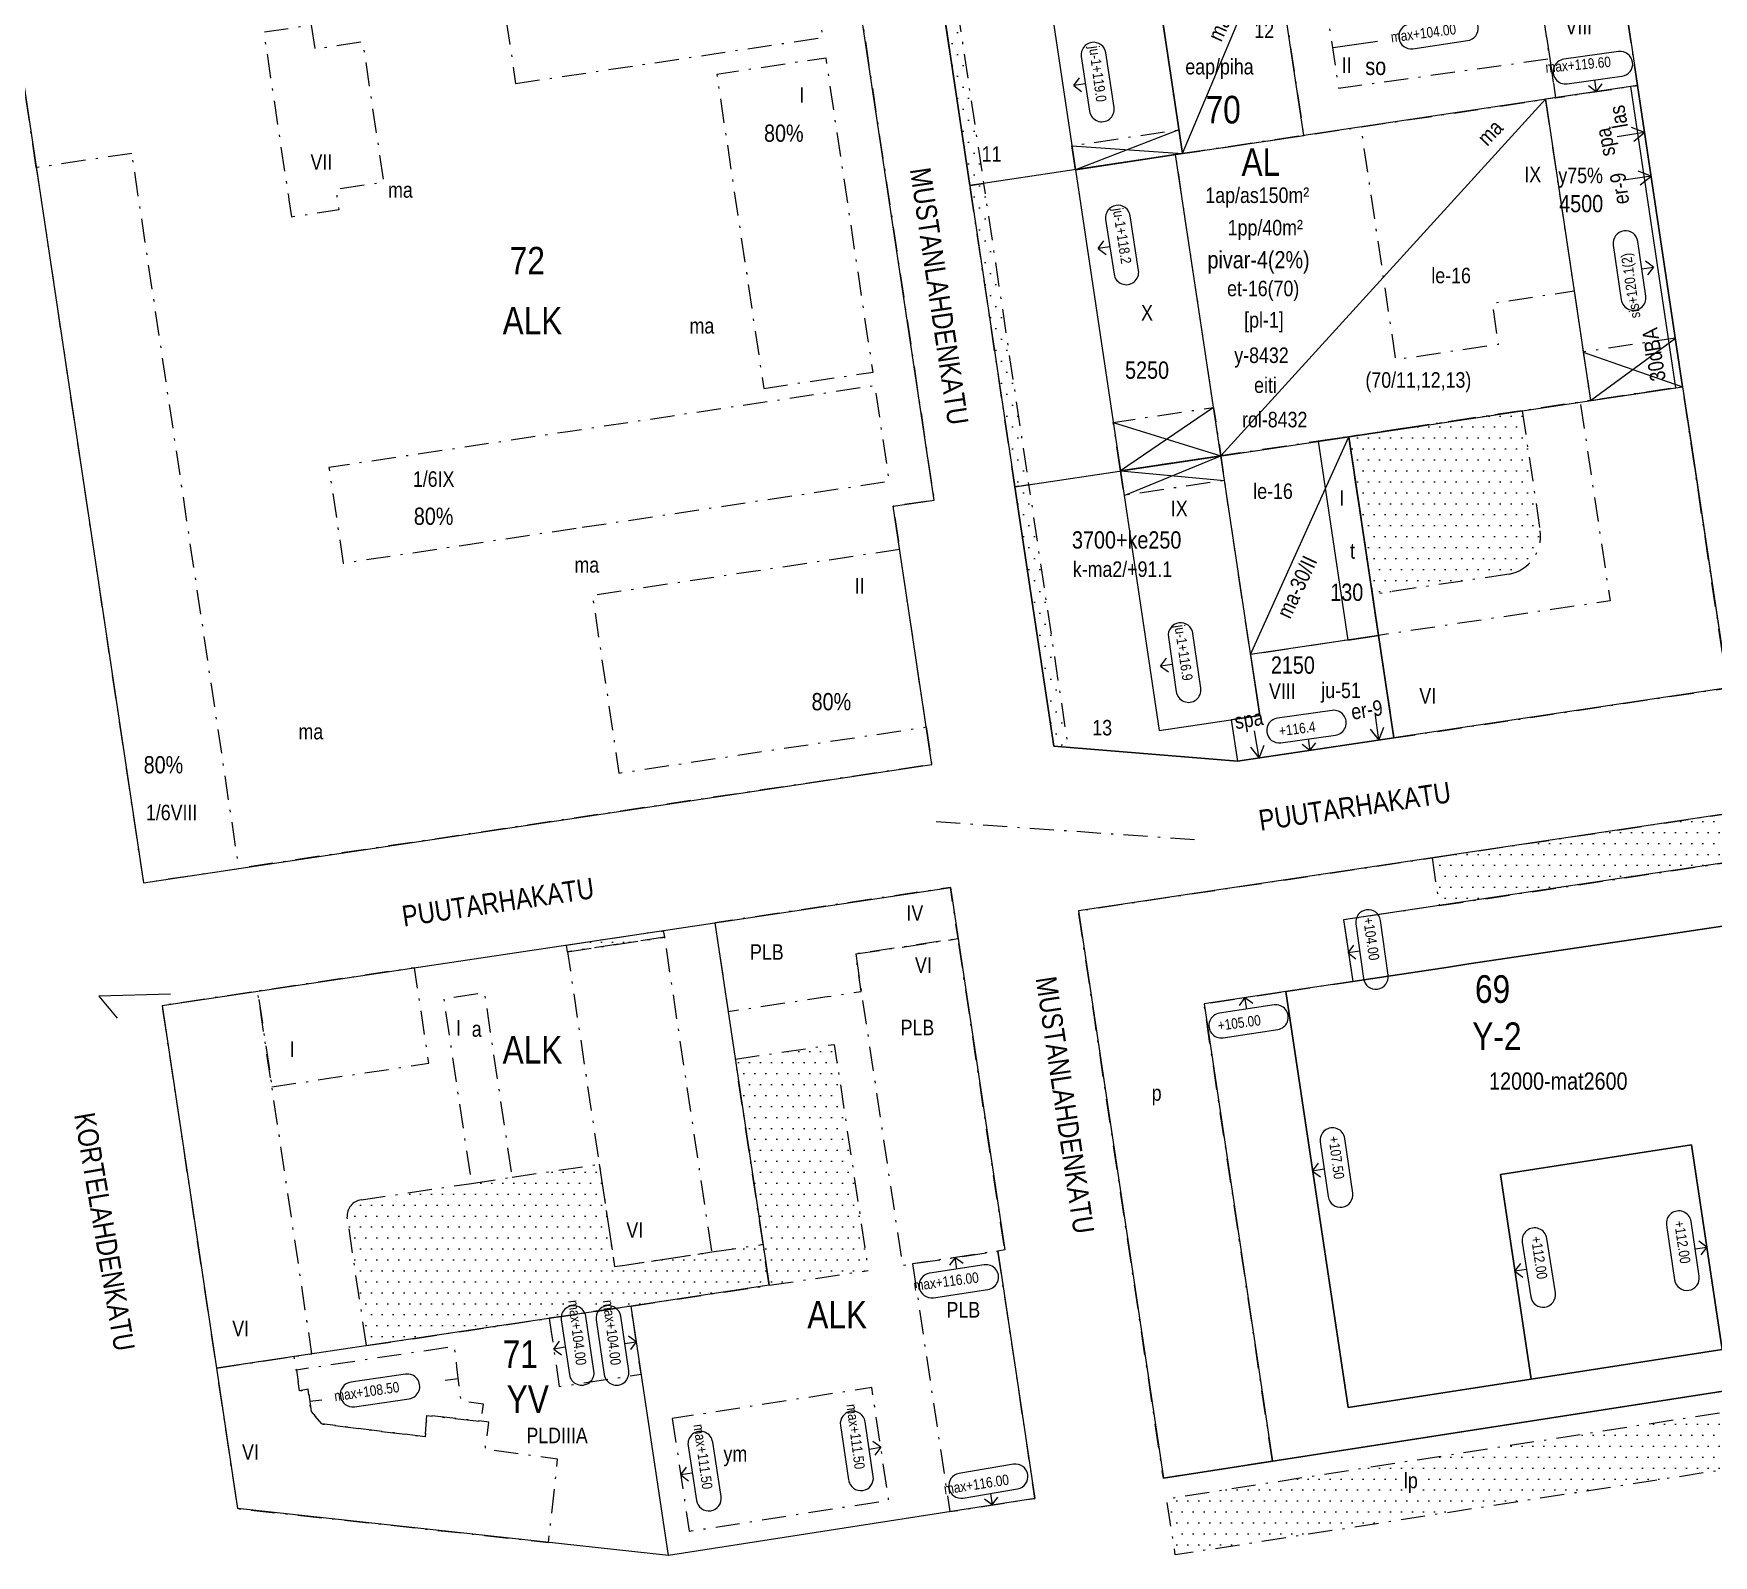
# Model space of a CAD drawing. Header units: metres. Extents: x 24485995 to 24488038, y 6819999 to 6822001.
# Drawn here: x 24486498 to 24486741.4, y 6820974.8 to 6821195.2 of the extents above; entities that cross this region are included whole.
import ezdxf

# ---------------------------------------------------------------- set-up
doc = ezdxf.new("R2010")
doc.units = ezdxf.units.M
for name, pattern in [('k10020', [0]), ('k10040', [10.3, 3.5, -1.5, 0.3, -1.5, 3.5]), ('K10271', [0]), ('k10400', [0]), ('k10630.1', [0]), ('Osoitus_AK', [0])]:
    doc.linetypes.add(name, pattern=pattern)
for name, color, linetype, lineweight in [('AK_AsemakaavaTeksti_Kadun_puistonnimi', 7, 'Continuous', 0), ('AK_AsemakaavaTeksti_Korttelinumero', 7, 'Continuous', 0), ('AK_AsemakaavaViiva_Kaupunginosan_raja', 7, 'Continuous', 0), ('AK_Kaavamerkinta_Kayttotarkoitusalue', 7, 'Continuous', 0), ('AK_KayttotarkoitusViiva', 7, 'Continuous', 0), ('AK_LiikennointiTeksti_Autopaikkamerkinta', 7, 'Continuous', 0), ('AK_LiikennointiTeksti_Autopaikkamerkinta_m2', 7, 'Continuous', 0), ('AK_LiikennointiViiva_Ajoneuvoliittymakielto', 7, 'Continuous', 0), ('AK_MuuAsemakaavaSymboli_Erityismaaraysnuoli', 7, 'Continuous', 0), ('AK_MuuAsemakaavaTeksti_Alueenosan_kayttotarkoitus', 7, 'Continuous', 0), ('AK_MuuAsemakaavaTeksti_Erityismaarays', 7, 'Continuous', 0), ('AK_MuuAsemakaavaViiva_alueenosan_raja', 7, 'Continuous', 0), ('AK_MuuAsemakaavaViiva_Merkinnan_Kohdistusnuoli', 7, 'Continuous', 0), ('AK_Poistettava_merkintä', 7, 'Continuous', 0), ('AK_RakennusalaTeksti_Kerrosala_tai_luku', 7, 'Continuous', 0), ('AK_RakennusalaTeksti_Rakennusoikeus', 7, 'Continuous', 0), ('AK_RakennusalaViiva_Maanalaisen_tilan_viiva', 7, 'Continuous', 0), ('AK_RakennusalaViiva_Rakennusalan_raja__I_', 7, 'Continuous', 0), ('AK_RakentaminenTeksti_Korkeusmerkinta', 7, 'Continuous', 0), ('AK_RakentaminenTeksti_Korkeusmerkinta_ja_soikio', 7, 'Continuous', 0), ('AK_RakentaminenTeksti_Korkeusmerkinta_ja_soikio_ja_nuoli', 7, 'Continuous', 0), ('AK_RakentaminenTeksti_Rakentamismaarays', 7, 'Continuous', 0), ('AK_RakentaminenViiva_dB_yms_aaltoviiva', 7, 'Continuous', 0), ('AK_RakentaminenViiva_Kulkuaukko', 7, 'Continuous', 0), ('AK_Tontti_Sitova', 7, 'Continuous', 0), ('AK_Tonttinumero', 7, 'Continuous', 0), ('AK_YmparistoAlue_Istutettava_alue', 7, 'Continuous', 0)]:
    doc.layers.add(name, color=color, linetype=linetype, lineweight=lineweight)
doc.layers.add('AK_RakennusalaViiva_Rakennusalan_osan_raja', color=6, linetype='Continuous')
doc.styles.add('ArialNarrow', font='ARIALN.TTF')

# ---------------------------------------------------------------- blocks, each defined once
blk = doc.blocks.new('AKP43')
at = {"layer": 'AK_RakentaminenTeksti_Korkeusmerkinta_ja_soikio', "color": 7, "linetype": 'Continuous', "lineweight": 13}
for p, q in [((4, 1.8), (-4, 1.8)), ((-4, -1.8), (4, -1.8))]:
    blk.add_line(p, q, dxfattribs=at)
for centre, start, end in [((-4, 0), 90, 270), ((4, 0), 270, 90)]:
    blk.add_arc(centre, 1.8, start, end, dxfattribs=at)
blk = doc.blocks.new('KORKE4')
at = {"layer": 'AK_RakentaminenTeksti_Korkeusmerkinta_ja_soikio_ja_nuoli', "color": 7, "linetype": 'Continuous', "lineweight": 13}
for p, q in [((4, 1.8), (-4, 1.8)), ((-4, -1.8), (4, -1.8)), ((0, -1.8), (0, -3.5)), ((0, -3.5), (-1, -2.5)), ((0, -3.5), (1, -2.5))]:
    blk.add_line(p, q, dxfattribs=at)
for centre, start, end in [((-4, 0), 90, 270), ((4, 0), 270, 90)]:
    blk.add_arc(centre, 1.8, start, end, dxfattribs=at)
blk = doc.blocks.new('AKP42')
at = {"layer": 'AK_MuuAsemakaavaSymboli_Erityismaaraysnuoli', "color": 7, "linetype": 'Continuous', "lineweight": 13}
blk.add_line((0, 0), (0, 4), dxfattribs=at)
at = {"layer": 'AK_MuuAsemakaavaSymboli_Erityismaaraysnuoli', "color": 7, "linetype": 'Continuous', "lineweight": 13, "flags": 128}
blk.add_lwpolyline([(-1, 1.75), (0, 0), (1, 1.75)], dxfattribs=at)

msp = doc.modelspace()

# ---------------------------------------------------------------- hatches: boundary and pattern name
at = {"layer": 'AK_YmparistoAlue_Istutettava_alue', "linetype": 'Continuous', "lineweight": 0}
h = msp.add_hatch(dxfattribs=at)
h.set_pattern_fill('DOTS', style=0)
h.paths.add_polyline_path([(24486635.63, 6821173.53), (24486633.65, 6821173.24), (24486627.12, 6821216.87), (24486629.09, 6821217.17)], flags=0)
h = msp.add_hatch(dxfattribs=at)
h.set_pattern_fill('DOTS', style=0)
h.paths.add_polyline_path([(24486642.16, 6821129.9), (24486640.18, 6821129.6), (24486633.65, 6821173.24), (24486635.63, 6821173.53)], flags=0)
h = msp.add_hatch(dxfattribs=at)
h.set_pattern_fill('DOTS', style=0)
h.paths.add_polyline_path([(24486715.59, 6821119.66), (24486715.68, 6821119.83), (24486715.77, 6821120), (24486715.85, 6821120.18), (24486715.92, 6821120.35), (24486716, 6821120.54), (24486716.05, 6821120.72), (24486716.11, 6821120.91), (24486716.16, 6821121.09), (24486716.2, 6821121.28), (24486716.24, 6821121.47), (24486716.27, 6821121.67), (24486716.29, 6821121.86), (24486716.31, 6821122.05), (24486716.32, 6821122.25), (24486716.32, 6821122.44), (24486716.32, 6821122.64), (24486716.3, 6821122.83), (24486716.29, 6821123.02), (24486716.26, 6821123.22), (24486713.66, 6821140.61), (24486696.63, 6821138.06), (24486688.54, 6821136.85), (24486691.97, 6821113.98), (24486711.75, 6821116.94), (24486711.94, 6821116.98), (24486712.13, 6821117.02), (24486712.32, 6821117.07), (24486712.5, 6821117.13), (24486712.68, 6821117.2), (24486712.86, 6821117.27), (24486713.04, 6821117.34), (24486713.22, 6821117.43), (24486713.39, 6821117.51), (24486713.56, 6821117.61), (24486713.73, 6821117.71), (24486713.89, 6821117.82), (24486714.05, 6821117.93), (24486714.21, 6821118.05), (24486714.36, 6821118.17), (24486714.5, 6821118.3), (24486714.64, 6821118.43), (24486714.78, 6821118.57), (24486714.91, 6821118.71), (24486715.04, 6821118.86), (24486715.16, 6821119.01), (24486715.27, 6821119.17), (24486715.39, 6821119.33), (24486715.49, 6821119.49)], flags=0)
h = msp.add_hatch(dxfattribs=at)
h.set_pattern_fill('DOTS', style=0)
h.paths.add_polyline_path([(24486640.18, 6821129.6), (24486642.16, 6821129.9), (24486647.86, 6821091.83), (24486645.81, 6821092)], flags=0)
h = msp.add_hatch(dxfattribs=at)
h.set_pattern_fill('DOTS', style=0)
h.paths.add_polyline_path([(24486746.1, 6821082.64), (24486700.6, 6821075.84), (24486701.64, 6821068.91), (24486747.13, 6821075.72)], flags=0)
h = msp.add_hatch(dxfattribs=at)
h.set_pattern_fill('DOTS', style=0)
h.paths.add_polyline_path([(24486589.44, 6821064.34), (24486575.35, 6821062.23), (24486575.2, 6821063.21), (24486589.29, 6821065.33)], flags=0)
h = msp.add_hatch(dxfattribs=at)
h.set_pattern_fill('DOTS', style=0)
h.paths.add_polyline_path([(24486614.02, 6821048.81), (24486599.67, 6821046.65), (24486603.69, 6821019.85), (24486604.58, 6821013.92), (24486618.92, 6821016.07)], flags=0)
h = msp.add_hatch(dxfattribs=at)
h.set_pattern_fill('DOTS', style=0)
h.paths.add_polyline_path([(24486544.44, 6821025.88), (24486544.38, 6821025.83), (24486544.32, 6821025.78), (24486544.25, 6821025.73), (24486544.19, 6821025.68), (24486544.14, 6821025.62), (24486544.08, 6821025.56), (24486544.02, 6821025.5), (24486543.97, 6821025.44), (24486543.92, 6821025.37), (24486543.87, 6821025.31), (24486543.83, 6821025.24), (24486543.78, 6821025.17), (24486543.74, 6821025.1), (24486543.71, 6821025.03), (24486543.67, 6821024.95), (24486543.63, 6821024.88), (24486543.61, 6821024.8), (24486543.58, 6821024.73), (24486543.55, 6821024.65), (24486543.53, 6821024.57), (24486543.51, 6821024.49), (24486543.49, 6821024.41), (24486543.48, 6821024.33), (24486543.47, 6821024.25), (24486543.46, 6821024.17), (24486543.45, 6821024.09), (24486543.45, 6821024.01), (24486543.45, 6821023.92), (24486543.45, 6821023.84), (24486543.46, 6821023.76), (24486545.36, 6821011.1), (24486546.24, 6821005.17), (24486561.08, 6821007.39), (24486564.54, 6821007.91), (24486570.48, 6821008.8), (24486572.69, 6821009.14), (24486584.56, 6821010.92), (24486604.58, 6821013.92), (24486603.69, 6821019.85), (24486596.27, 6821018.74), (24486583.67, 6821016.85), (24486582.18, 6821016.63), (24486579.96, 6821031.46), (24486567.36, 6821029.57), (24486561.43, 6821028.68), (24486557.96, 6821028.16), (24486545.5, 6821026.3), (24486545.41, 6821026.28), (24486545.34, 6821026.27), (24486545.26, 6821026.25), (24486545.18, 6821026.23), (24486545.1, 6821026.21), (24486545.02, 6821026.18), (24486544.94, 6821026.15), (24486544.87, 6821026.12), (24486544.8, 6821026.09), (24486544.72, 6821026.05), (24486544.65, 6821026.01), (24486544.58, 6821025.97), (24486544.52, 6821025.93)], flags=0)
h = msp.add_hatch(dxfattribs=at)
h.set_pattern_fill('DOTS', style=0)
h.paths.add_polyline_path([(24486760.05, 6820989.86), (24486758.78, 6820998.01), (24486662.15, 6820983), (24486663.41, 6820974.85)], flags=0)

# ---------------------------------------------------------------- linework, layer by layer
at = {"layer": 'AK_AsemakaavaViiva_Kaupunginosan_raja', "linetype": 'k10020', "lineweight": 9, "flags": 128}
for points in [[(24486723.84, 6821231.35), (24486730.37, 6821187.72)], [(24486730.37, 6821187.72), (24486736.9, 6821144.08)], [(24486736.9, 6821144.08), (24486743.43, 6821100.45)], [(24486736.9, 6821144.08), (24486736.9, 6821144.08)]]:
    msp.add_lwpolyline(points, dxfattribs=at)
at = {"layer": 'AK_KayttotarkoitusViiva', "linetype": 'Continuous', "lineweight": 20, "flags": 128}
for points in [[(24486675.48, 6821224.11), (24486723.84, 6821231.35), (24486730.37, 6821187.72)], [(24486675.48, 6821224.11), (24486650.26, 6821220.33), (24486627.12, 6821216.87), (24486633.65, 6821173.24), (24486640.18, 6821129.6), (24486645.81, 6821092), (24486672.42, 6821089.82), (24486695.07, 6821093.21)], [(24486682.01, 6821180.48), (24486675.48, 6821224.11)], [(24486525.71, 6821201.14), (24486495.3, 6821196.59), (24486513.92, 6821072.23), (24486628.13, 6821089.35), (24486622.53, 6821126.76), (24486628.46, 6821127.65), (24486615.45, 6821214.57), (24486555.38, 6821205.58), (24486525.71, 6821201.14)], [(24486730.37, 6821187.72), (24486682.01, 6821180.48)], [(24486736.9, 6821144.08), (24486730.37, 6821187.72)], [(24486695.07, 6821093.21), (24486688.54, 6821136.84), (24486736.9, 6821144.08)], [(24486736.9, 6821144.08), (24486737.97, 6821136.9), (24486743.43, 6821100.45), (24486695.07, 6821093.21)], [(24486752.91, 6821037.14), (24486746.1, 6821082.65), (24486649.38, 6821068.17), (24486661.68, 6820985.97), (24486758.32, 6821000.98)], [(24486596.71, 6821066.44), (24486630.83, 6821071.55), (24486638.7, 6821019.03), (24486637.71, 6821018.88), (24486643.08, 6820983.05), (24486589.97, 6820974.79)], [(24486516.62, 6821054.43), (24486556.67, 6821060.44), (24486596.71, 6821066.44)], [(24486596.71, 6821066.44), (24486604.58, 6821013.91), (24486584.56, 6821010.91)], [(24486516.62, 6821054.43), (24486524.49, 6821001.91)], [(24486584.56, 6821010.91), (24486564.54, 6821007.91), (24486524.49, 6821001.91)], [(24486589.97, 6820974.79), (24486584.56, 6821010.91)], [(24486524.49, 6821001.91), (24486527.54, 6820981.57)], [(24486589.97, 6820974.79), (24486527.54, 6820981.57)]]:
    msp.add_lwpolyline(points, dxfattribs=at)
at = {"layer": 'AK_LiikennointiViiva_Ajoneuvoliittymakielto', "linetype": 'k10630.1', "lineweight": 5, "flags": 128}
msp.add_lwpolyline([(24486758.32, 6821000.98), (24486661.68, 6820985.97)], dxfattribs=at)
at = {"layer": 'AK_MuuAsemakaavaViiva_alueenosan_raja', "linetype": 'k10040', "lineweight": 5, "flags": 128}
for points in [[(24486716.17, 6821201.5), (24486717.65, 6821191.61), (24486718.5, 6821185.94), (24486730.37, 6821187.72), (24486726.8, 6821211.58), (24486725.61, 6821219.48), (24486723.84, 6821231.35), (24486675.48, 6821224.11), (24486677.25, 6821212.24), (24486680.15, 6821212.68), (24486683.19, 6821213.13), (24486713.74, 6821217.71), (24486714.91, 6821209.91), (24486716.17, 6821201.5)], [(24486627.12, 6821216.87), (24486629.09, 6821217.17), (24486635.63, 6821173.53), (24486633.65, 6821173.24), (24486627.12, 6821216.87)], [(24486498.41, 6821175.82), (24486495.3, 6821196.58), (24486525.71, 6821201.14), (24486555.38, 6821205.58), (24486609.52, 6821213.69), (24486615.45, 6821214.57), (24486628.46, 6821127.65), (24486622.53, 6821126.76), (24486623.47, 6821120.5)], [(24486567.85, 6821188), (24486596.54, 6821192.3), (24486612.36, 6821194.67), (24486610.29, 6821208.51), (24486594.47, 6821206.14), (24486565.78, 6821201.84), (24486567.85, 6821188)], [(24486660.14, 6821206.65), (24486661.87, 6821206.91), (24486677.7, 6821209.28), (24486682.01, 6821180.48), (24486664.45, 6821177.85), (24486660.14, 6821206.65)], [(24486716.17, 6821201.5), (24486688.09, 6821197.56), (24486685.57, 6821197.21), (24486687.05, 6821187.32), (24486689.45, 6821187.66), (24486689.48, 6821187.66), (24486717.65, 6821191.61), (24486716.17, 6821201.5)], [(24486534.92, 6821171.68), (24486534.99, 6821171.18), (24486535.36, 6821168.71), (24486542.28, 6821169.75), (24486541.84, 6821172.71), (24486548.76, 6821173.75), (24486545.73, 6821194.02), (24486538.8, 6821192.99), (24486538.28, 6821196.45), (24486531.36, 6821195.41), (24486531.88, 6821191.95), (24486534.92, 6821171.68)], [(24486603.79, 6821143.84), (24486619.62, 6821146.21), (24486612.81, 6821191.7), (24486596.98, 6821189.33), (24486603.79, 6821143.84)], [(24486717.65, 6821191.61), (24486718.5, 6821185.94)], [(24486663.46, 6821177.7), (24486664.45, 6821177.85), (24486682.01, 6821180.48), (24486717.02, 6821185.72), (24486723.55, 6821142.09), (24486688.54, 6821136.84), (24486670, 6821134.07), (24486663.46, 6821177.7)], [(24486690.31, 6821181.72), (24486717.02, 6821185.72), (24486721.18, 6821157.91), (24486709.31, 6821156.13), (24486710.2, 6821150.2), (24486695.36, 6821147.98), (24486690.31, 6821181.72)], [(24486648.93, 6821175.52), (24486648.41, 6821178.99), (24486663.94, 6821181.31), (24486664.45, 6821177.85), (24486648.93, 6821175.52)], [(24486512.26, 6821177.89), (24486498.41, 6821175.82), (24486509.25, 6821103.38), (24486513.1, 6821077.67), (24486513.92, 6821072.23), (24486527.76, 6821074.31), (24486512.26, 6821177.89)], [(24486633.65, 6821173.24), (24486635.63, 6821173.53), (24486642.16, 6821129.9), (24486640.18, 6821129.6), (24486633.65, 6821173.24)], [(24486722.5, 6821149.11), (24486723.55, 6821142.09), (24486736.9, 6821144.08), (24486735.85, 6821151.11), (24486722.5, 6821149.11)], [(24486577.48, 6821123.72), (24486621.99, 6821130.39), (24486619.91, 6821144.23), (24486575.41, 6821137.56), (24486554.64, 6821134.45), (24486540.8, 6821132.38), (24486542.87, 6821118.53), (24486577.48, 6821123.72)], [(24486693, 6821107.06), (24486695.07, 6821093.21), (24486728.6, 6821098.23), (24486743.43, 6821100.45), (24486737.97, 6821136.9), (24486736.9, 6821144.08), (24486724.87, 6821142.28), (24486722.06, 6821141.86), (24486726.38, 6821113.06), (24486717.97, 6821111.81), (24486692.85, 6821108.05), (24486693, 6821107.06)], [(24486655.46, 6821131.89), (24486654.41, 6821138.91), (24486668.95, 6821141.09), (24486670, 6821134.07), (24486655.46, 6821131.89)], [(24486713.66, 6821140.61), (24486696.63, 6821138.06)], [(24486713.66, 6821140.61), (24486716.26, 6821123.22)], [(24486696.63, 6821138.06), (24486688.54, 6821136.84)], [(24486670, 6821134.07), (24486688.54, 6821136.84), (24486692.85, 6821108.05), (24486674.31, 6821105.27), (24486670, 6821134.07)], [(24486691.96, 6821113.98), (24486688.54, 6821136.84)], [(24486655.46, 6821131.89), (24486670, 6821134.07), (24486670.53, 6821130.51), (24486655.99, 6821128.33), (24486655.46, 6821131.89)], [(24486640.18, 6821129.6), (24486642.16, 6821129.9), (24486647.86, 6821091.83), (24486645.81, 6821092), (24486640.18, 6821129.6)], [(24486623.47, 6821120.5), (24486578.96, 6821113.83), (24486582.81, 6821088.12), (24486627.32, 6821094.79), (24486623.47, 6821120.5)], [(24486711.75, 6821116.94), (24486691.96, 6821113.98)], [(24486692.85, 6821108.05), (24486691.96, 6821113.98)], [(24486693, 6821107.06), (24486692.85, 6821108.05)], [(24486627.32, 6821094.79), (24486628.13, 6821089.35), (24486527.76, 6821074.31)], [(24486700.6, 6821075.84), (24486746.1, 6821082.65), (24486747.13, 6821075.72)], [(24486677.49, 6820988.42), (24486661.68, 6820985.97), (24486651.74, 6821052.35), (24486650.41, 6821061.25), (24486649.38, 6821068.17), (24486686.76, 6821073.76), (24486700.6, 6821075.84)], [(24486700.6, 6821075.84), (24486701.64, 6821068.91)], [(24486701.64, 6821068.91), (24486747.13, 6821075.72)], [(24486617.11, 6821061.91), (24486631.94, 6821064.13), (24486630.83, 6821071.55), (24486615.99, 6821069.33), (24486596.71, 6821066.44), (24486598.64, 6821053.58), (24486612.98, 6821055.73), (24486617.92, 6821056.47), (24486617.11, 6821061.91)], [(24486701.64, 6821068.91), (24486687.79, 6821066.84), (24486689.13, 6821057.94)], [(24486575.2, 6821063.21), (24486589.29, 6821065.33)], [(24486589.44, 6821064.34), (24486589.29, 6821065.33)], [(24486575.35, 6821062.23), (24486575.2, 6821063.21)], [(24486589.44, 6821064.34), (24486575.35, 6821062.23), (24486579.96, 6821031.46), (24486582.18, 6821016.62), (24486583.67, 6821016.85), (24486596.28, 6821018.74), (24486589.44, 6821064.34)], [(24486575.35, 6821062.23), (24486589.44, 6821064.34)], [(24486617.11, 6821061.91), (24486617.92, 6821056.47), (24486623.87, 6821016.8), (24486625.35, 6821017.03), (24486637.71, 6821018.88), (24486638.7, 6821019.03), (24486631.94, 6821064.13), (24486617.11, 6821061.91)], [(24486532.54, 6821042.66), (24486540.45, 6821043.85), (24486555.28, 6821046.07), (24486553.21, 6821059.92), (24486530.46, 6821056.51), (24486532.54, 6821042.66)], [(24486679.44, 6821056.49), (24486689.13, 6821057.94)], [(24486524.49, 6821001.91), (24486535.78, 6821003.6), (24486538.33, 6821003.99), (24486537.02, 6821012.72), (24486532.54, 6821042.66), (24486530.46, 6821056.51), (24486516.62, 6821054.43), (24486524.49, 6821001.91)], [(24486561.43, 6821028.68), (24486567.36, 6821029.57), (24486563.36, 6821056.27), (24486557.43, 6821055.38), (24486561.43, 6821028.68)], [(24486677.49, 6820988.42), (24486667.57, 6821054.71), (24486679.44, 6821056.49)], [(24486599.67, 6821046.66), (24486614.01, 6821048.81), (24486618.92, 6821016.06)], [(24486603.69, 6821019.85), (24486599.67, 6821046.66)], [(24486567.36, 6821029.57), (24486579.96, 6821031.46)], [(24486579.96, 6821031.46), (24486582.18, 6821016.62), (24486583.67, 6821016.85), (24486596.28, 6821018.74)], [(24486545.5, 6821026.29), (24486557.97, 6821028.16), (24486561.43, 6821028.68)], [(24486561.43, 6821028.68), (24486567.36, 6821029.57)], [(24486546.24, 6821005.17), (24486545.36, 6821011.1), (24486543.46, 6821023.76)], [(24486596.28, 6821018.74), (24486603.69, 6821019.85)], [(24486604.58, 6821013.91), (24486603.69, 6821019.85)], [(24486625.35, 6821017.03), (24486627.84, 6821000.41), (24486630.29, 6820984.09), (24486630.36, 6820983.6), (24486630.73, 6820981.13), (24486643.08, 6820983.05), (24486637.71, 6821018.88), (24486625.35, 6821017.03)], [(24486584.56, 6821010.91), (24486604.58, 6821013.91)], [(24486546.24, 6821005.17), (24486561.08, 6821007.39), (24486564.54, 6821007.91), (24486570.47, 6821008.8), (24486572.69, 6821009.13)], [(24486572.69, 6821009.13), (24486584.56, 6821010.91)], [(24486572.69, 6821009.13), (24486572.99, 6821007.16), (24486574.17, 6820999.24), (24486586.04, 6821001.02), (24486584.85, 6821008.93), (24486584.56, 6821010.91), (24486572.69, 6821009.13)], [(24486563.02, 6820995.32), (24486563.18, 6820996.68), (24486559.94, 6820997.14), (24486559.34, 6821002.1), (24486558.98, 6821005.06), (24486536.09, 6821001.63), (24486536.55, 6820998.61), (24486537.77, 6820998.86), (24486538.21, 6820995.65), (24486539.77, 6820993.83), (24486554.74, 6820991.97), (24486554.97, 6820995.06), (24486562.89, 6820994.21), (24486563.02, 6820995.32)], [(24486535.78, 6821003.6), (24486524.49, 6821001.91), (24486527.54, 6820981.57), (24486572.62, 6820976.67), (24486573.93, 6820988.71), (24486563.44, 6820990.17), (24486563.96, 6820994.09), (24486562.89, 6820994.21), (24486554.97, 6820995.06), (24486554.74, 6820991.97), (24486539.77, 6820993.83), (24486538.21, 6820995.65), (24486537.77, 6820998.86), (24486536.55, 6820998.61), (24486536.09, 6821001.63), (24486535.78, 6821003.6)], [(24486590.54, 6820994.61), (24486592.98, 6820978.29), (24486621.89, 6820982.79), (24486619.44, 6820999.1), (24486590.54, 6820994.61)], [(24486760.05, 6820989.86), (24486663.41, 6820974.85), (24486662.14, 6820983), (24486758.79, 6820998.02), (24486760.05, 6820989.86)]]:
    msp.add_lwpolyline(points, dxfattribs=at)
at = {"layer": 'AK_MuuAsemakaavaViiva_alueenosan_raja', "linetype": 'k10040', "lineweight": 5}
for centre, radius, start, end in [((24486710.76, 6821122.41), 5.56, 280.2418, 8.3214), ((24486545.81, 6821023.96), 2.36, 97.5673, 184.8149)]:
    msp.add_arc(centre, radius, start, end, dxfattribs=at)
at = {"layer": 'AK_MuuAsemakaavaViiva_Merkinnan_Kohdistusnuoli', "linetype": 'Osoitus_AK', "lineweight": 5, "flags": 128}
for points in [[(24486692.7, 6821194.11), (24486686.26, 6821193.17)], [(24486517.85, 6821056.07), (24486507.45, 6821055.81), (24486510.14, 6821052.62)], [(24486557.62, 6821000.19), (24486559.54, 6821000.41)], [(24486539.76, 6820997.29), (24486538.01, 6820997.09)]]:
    msp.add_lwpolyline(points, dxfattribs=at)
at = {"layer": 'AK_Poistettava_merkintä', "linetype": 'k10040', "lineweight": 0, "flags": 128}
for points in [[(24486718.43, 6821185.93), (24486718.5, 6821185.94)], [(24486604.58, 6821013.91), (24486618.92, 6821016.06)]]:
    msp.add_lwpolyline(points, dxfattribs=at)
at = {"layer": 'AK_RakennusalaViiva_Maanalaisen_tilan_viiva', "linetype": 'Continuous', "lineweight": 5, "flags": 128}
for points in [[(24486664.45, 6821177.85), (24486677.7, 6821209.28)], [(24486670, 6821134.07), (24486717.02, 6821185.72)], [(24486674.31, 6821105.27), (24486688.54, 6821136.84)]]:
    msp.add_lwpolyline(points, dxfattribs=at)
at = {"layer": 'AK_RakennusalaViiva_Rakennusalan_osan_raja', "linetype": 'k10040', "lineweight": 9, "flags": 128}
msp.add_lwpolyline([(24486666.18, 6821078.44), (24486627.43, 6821081.14)], dxfattribs=at)
at = {"layer": 'AK_RakennusalaViiva_Rakennusalan_raja__I_', "linetype": 'K10271', "lineweight": 9, "flags": 128}
for points in [[(24486643.14, 6821214.21), (24486648.93, 6821175.52), (24486664.45, 6821177.85), (24486660.14, 6821206.65), (24486661.87, 6821206.91), (24486656.88, 6821214.18), (24486651.3, 6821213.34), (24486651, 6821215.39), (24486643.14, 6821214.21)], [(24486717.02, 6821185.72), (24486723.55, 6821142.09), (24486736.9, 6821144.08), (24486730.37, 6821187.72), (24486717.02, 6821185.72)], [(24486648.93, 6821175.52), (24486655.46, 6821131.89), (24486670, 6821134.07), (24486663.46, 6821177.7), (24486648.93, 6821175.52)], [(24486688.54, 6821136.84), (24486684.09, 6821136.18), (24486688.4, 6821107.38), (24486692.85, 6821108.05), (24486688.54, 6821136.84)], [(24486655.46, 6821131.89), (24486661.09, 6821094.28), (24486675.63, 6821096.46), (24486670, 6821134.07), (24486655.46, 6821131.89)], [(24486674.31, 6821105.27), (24486675.63, 6821096.46), (24486671.52, 6821095.84), (24486672.42, 6821089.82), (24486695.07, 6821093.21), (24486692.85, 6821108.05), (24486674.31, 6821105.27)], [(24486747.13, 6821075.72), (24486701.64, 6821068.91), (24486687.79, 6821066.84), (24486689.13, 6821057.94), (24486702.97, 6821060.01), (24486705.94, 6821060.46), (24486733.63, 6821064.6), (24486748.47, 6821066.82), (24486747.13, 6821075.72)], [(24486757.44, 6821006.91), (24486748.47, 6821066.82), (24486733.63, 6821064.6), (24486705.94, 6821060.46), (24486702.97, 6821060.01), (24486689.13, 6821057.94), (24486679.44, 6821056.49), (24486688.46, 6820996.2), (24486714.95, 6821000.31), (24486710.5, 6821029.98), (24486738.17, 6821034.28), (24486742.61, 6821004.61), (24486757.44, 6821006.91)], [(24486742.61, 6821004.61), (24486714.95, 6821000.31), (24486688.46, 6820996.2), (24486679.44, 6821056.49), (24486667.57, 6821054.71), (24486677.49, 6820988.42), (24486689.35, 6820990.26), (24486758.32, 6821000.98), (24486757.44, 6821006.91), (24486742.61, 6821004.61)], [(24486742.61, 6821004.61), (24486738.17, 6821034.28), (24486710.5, 6821029.98), (24486714.95, 6821000.31), (24486742.61, 6821004.61)]]:
    msp.add_lwpolyline(points, dxfattribs=at)
at = {"layer": 'AK_RakentaminenTeksti_Korkeusmerkinta_ja_soikio_ja_nuoli', "linetype": 'Continuous', "lineweight": 5, "flags": 128}
for points in [[(24486727.62, 6821192.62), (24486719.69, 6821191.52)], [(24486720.19, 6821187.95), (24486728.11, 6821189.06)], [(24486724.39, 6821186.82), (24486723.26, 6821187.68)], [(24486724.15, 6821188.51), (24486724.39, 6821186.82)], [(24486724.39, 6821186.82), (24486725.24, 6821187.95)], [(24486689.57, 6821066.27), (24486690.67, 6821058.35)], [(24486694.24, 6821058.84), (24486693.14, 6821066.77)], [(24486688.44, 6821062.08), (24486689.29, 6821063.2)], [(24486690.12, 6821062.31), (24486688.44, 6821062.08)], [(24486688.44, 6821062.08), (24486689.57, 6821061.22)], [(24486673.5, 6821055.6), (24486672.66, 6821054.46)], [(24486673.5, 6821055.6), (24486674.64, 6821054.76)], [(24486673.75, 6821053.92), (24486673.5, 6821055.6)], [(24486677.71, 6821054.52), (24486669.8, 6821053.33)], [(24486670.33, 6821049.77), (24486678.25, 6821050.96)], [(24486684.41, 6821034.68), (24486685.55, 6821026.76)], [(24486689.11, 6821027.27), (24486687.97, 6821035.19)], [(24486683.3, 6821030.47), (24486684.14, 6821031.61)], [(24486684.98, 6821030.72), (24486683.3, 6821030.47)], [(24486683.3, 6821030.47), (24486684.43, 6821029.63)], [(24486734.56, 6821022.62), (24486735.74, 6821014.71)], [(24486739.3, 6821015.24), (24486738.12, 6821023.15)], [(24486713.67, 6821020.15), (24486714.9, 6821012.25)], [(24486718.46, 6821012.81), (24486717.22, 6821020.71)], [(24486738.71, 6821019.2), (24486740.39, 6821019.44)], [(24486740.39, 6821019.44), (24486739.26, 6821020.29)], [(24486740.39, 6821019.44), (24486739.55, 6821018.31)], [(24486635.74, 6821016.87), (24486627.83, 6821015.68)], [(24486631.53, 6821017.95), (24486630.69, 6821016.82)], [(24486631.53, 6821017.95), (24486632.67, 6821017.11)], [(24486631.78, 6821016.27), (24486631.53, 6821017.95)], [(24486712.61, 6821015.94), (24486713.44, 6821017.08)], [(24486714.29, 6821016.2), (24486712.61, 6821015.94)], [(24486712.61, 6821015.94), (24486713.75, 6821015.1)], [(24486628.36, 6821012.12), (24486636.27, 6821013.31)], [(24486574.44, 6821008.89), (24486575.63, 6821000.98)], [(24486579.19, 6821001.52), (24486578, 6821009.43)], [(24486579.51, 6821008.91), (24486580.67, 6821000.99)], [(24486584.24, 6821001.52), (24486583.07, 6821009.43)], [(24486585.33, 6821005.72), (24486584.2, 6821006.56)], [(24486573.36, 6821004.68), (24486574.2, 6821005.82)], [(24486575.04, 6821004.94), (24486573.36, 6821004.68)], [(24486573.36, 6821004.68), (24486574.49, 6821003.85)], [(24486583.65, 6821005.47), (24486585.33, 6821005.72)], [(24486585.33, 6821005.72), (24486584.49, 6821004.59)], [(24486619.65, 6820986.24), (24486618.46, 6820994.15)], [(24486614.9, 6820993.62), (24486616.09, 6820985.71)], [(24486592.83, 6820990.66), (24486594.05, 6820982.76)], [(24486597.61, 6820983.3), (24486596.39, 6820991.21)], [(24486619.06, 6820990.2), (24486620.74, 6820990.45)], [(24486620.74, 6820990.45), (24486619.6, 6820991.29)], [(24486620.74, 6820990.45), (24486619.9, 6820989.31)], [(24486591.76, 6820986.45), (24486592.6, 6820987.59)], [(24486639.96, 6820987.98), (24486632.07, 6820986.64)], [(24486593.44, 6820986.71), (24486591.76, 6820986.45)], [(24486591.76, 6820986.45), (24486592.9, 6820985.61)], [(24486632.68, 6820983.1), (24486640.56, 6820984.43)], [(24486636.9, 6820982.09), (24486635.75, 6820982.91)], [(24486636.62, 6820983.76), (24486636.9, 6820982.09)], [(24486636.9, 6820982.09), (24486637.72, 6820983.24)]]:
    msp.add_lwpolyline(points, dxfattribs=at)
at = {"layer": 'AK_RakentaminenTeksti_Korkeusmerkinta_ja_soikio_ja_nuoli', "linetype": 'Continuous', "lineweight": 5}
for centre, start, end in [((24486691.35, 6821066.52), 7.9072, 187.9072), ((24486692.45, 6821058.6), 187.9072, 7.9072), ((24486736.34, 6821022.89), 8.4256, 188.4256), ((24486737.52, 6821014.97), 188.4256, 8.4256), ((24486581.29, 6821009.17), 8.3819, 188.3819), ((24486582.45, 6821001.25), 188.3819, 8.3819), ((24486616.68, 6820993.88), 8.5639, 188.5639), ((24486640.26, 6820986.21), 279.6357, 99.6357), ((24486617.87, 6820985.97), 188.5639, 8.5639), ((24486632.38, 6820984.87), 99.6357, 279.6357)]:
    msp.add_arc(centre, 1.8, start, end, dxfattribs=at)
for centre, major_axis, start_param, end_param in [((24486719.94, 6821189.74), (-0.25, 1.78), 0, 3.141593), ((24486727.87, 6821190.84), (-0.25, 1.78), 3.141593, 6.283185), ((24486670.07, 6821051.55), (-1.78, -0.27), 4.712389, 7.853982), ((24486677.98, 6821052.74), (-1.78, -0.27), 1.570796, 4.712389), ((24486686.19, 6821034.93), (1.78, 0.26), 0, 3.141593), ((24486687.33, 6821027.02), (1.78, 0.26), 3.141593, 6.283185), ((24486715.44, 6821020.43), (1.78, 0.28), 0, 3.141593), ((24486636, 6821015.09), (0.27, -1.78), 0, 3.141593), ((24486628.09, 6821013.9), (0.27, -1.78), 3.141593, 6.283185), ((24486716.68, 6821012.53), (1.78, 0.28), 3.141593, 6.283185), ((24486576.22, 6821009.16), (0.27, -1.78), 1.570796, 4.712389), ((24486577.41, 6821001.25), (0.27, -1.78), 4.712389, 7.853982), ((24486594.61, 6820990.94), (1.78, 0.27), 0, 3.141593), ((24486595.83, 6820983.03), (1.78, 0.27), 3.141593, 6.283185)]:
    msp.add_ellipse(centre, major_axis=major_axis, ratio=1, start_param=start_param, end_param=end_param, dxfattribs=at)
at = {"layer": 'AK_RakentaminenViiva_dB_yms_aaltoviiva', "linetype": 'k10400', "lineweight": 0, "flags": 128}
msp.add_lwpolyline([(24486735.91, 6821143.94), (24486729.38, 6821187.57)], dxfattribs=at)
at = {"layer": 'AK_RakentaminenViiva_Kulkuaukko', "linetype": 'Continuous', "lineweight": 5, "flags": 128}
for points in [[(24486663.94, 6821181.31), (24486648.93, 6821175.52)], [(24486648.41, 6821178.99), (24486664.45, 6821177.85)], [(24486723.55, 6821142.09), (24486735.85, 6821151.11)], [(24486722.5, 6821149.11), (24486736.9, 6821144.08)], [(24486668.95, 6821141.09), (24486655.46, 6821131.89)], [(24486654.41, 6821138.91), (24486670, 6821134.07)], [(24486655.99, 6821128.33), (24486670, 6821134.07)], [(24486655.46, 6821131.89), (24486670.53, 6821130.51)]]:
    msp.add_lwpolyline(points, dxfattribs=at)
at = {"layer": 'AK_Tontti_Sitova', "linetype": 'Continuous', "lineweight": 9, "flags": 128}
for points in [[(24486682.01, 6821180.48), (24486675.48, 6821224.11), (24486650.26, 6821220.33), (24486651.3, 6821213.34), (24486656.88, 6821214.18), (24486661.87, 6821206.91), (24486660.14, 6821206.65), (24486664.45, 6821177.85), (24486682.01, 6821180.48)], [(24486650.26, 6821220.33), (24486651.3, 6821213.34), (24486656.88, 6821214.18), (24486661.87, 6821206.91), (24486660.14, 6821206.65), (24486664.45, 6821177.85), (24486633.65, 6821173.24), (24486627.12, 6821216.87), (24486650.26, 6821220.33)], [(24486640.18, 6821129.6), (24486688.54, 6821136.84), (24486695.07, 6821093.21), (24486672.42, 6821089.82), (24486645.81, 6821092), (24486640.18, 6821129.6)]]:
    msp.add_lwpolyline(points, dxfattribs=at)

# ---------------------------------------------------------------- block references
at = {"layer": 'AK_MuuAsemakaavaSymboli_Erityismaaraysnuoli', "color": 7, "lineweight": 5}
for p, rotation in [((24486731.38, 6821180.93), 99.59876693193603), ((24486732.34, 6821174.57), 98.29915289387844), ((24486692.87, 6821092.88), 7.493172052918164), ((24486675.56, 6821090.29), 9.504982714051943)]:
    msp.add_blockref('AKP42', p, dxfattribs=dict(at, rotation=rotation))
at = {"layer": 'AK_RakentaminenTeksti_Korkeusmerkinta_ja_soikio', "color": 7, "lineweight": 5}
for p, rotation in [((24486701.52, 6821195.41), 8.39292518739279), ((24486548.2, 6820998.68), 8.267173335506564)]:
    msp.add_blockref('AKP43', p, dxfattribs=dict(at, rotation=rotation))
at = {"layer": 'AK_RakentaminenTeksti_Korkeusmerkinta_ja_soikio_ja_nuoli', "color": 7, "lineweight": 5}
for p, rotation in [((24486652.16, 6821188.22), 278.5175866893381), ((24486655.7, 6821164.62), 278.7179033634102), ((24486729.21, 6821160.91), 98.21814780151885), ((24486664.75, 6821104.12), 278.1414484394567), ((24486682.41, 6821094.85), 8.030890178728244)]:
    msp.add_blockref('KORKE4', p, dxfattribs=dict(at, rotation=rotation))

# ---------------------------------------------------------------- texts
at = {"layer": 'AK_AsemakaavaTeksti_Kadun_puistonnimi', "linetype": 'Continuous', "lineweight": 5, "style": 'ArialNarrow'}
for s, rotation, p in [('MUSTANLAHDENKATU', 278.5139, (24486624.94, 6821175.57)), ('PUUTARHAKATU', 8.5199, (24486675.75, 6821079.75)), ('PUUTARHAKATU', 8.5199, (24486551.64, 6821065.87)), ('MUSTANLAHDENKATU', 278.5139, (24486643.17, 6821058.4)), ('KORTELAHDENKATU', 279.706, (24486503.88, 6821038.63))]:
    msp.add_text(s, height=3, rotation=rotation, dxfattribs=at).set_placement(p)
at = {"layer": 'AK_AsemakaavaTeksti_Korttelinumero', "linetype": 'Continuous', "lineweight": 5, "style": 'ArialNarrow'}
for s, p in [('70', (24486667.79, 6821182.22)), ('72', (24486566.99, 6821160.34)), ('69', (24486706.82, 6821054.83)), ('71', (24486565.98, 6821001.95))]:
    msp.add_text(s, height=4, dxfattribs=at).set_placement(p)
at = {"layer": 'AK_Kaavamerkinta_Kayttotarkoitusalue', "linetype": 'Continuous', "lineweight": 0, "style": 'ArialNarrow'}
for s, p in [('AL', (24486673, 6821174.63)), ('ALK', (24486565.96, 6821151.65)), ('ALK', (24486565.96, 6821046.04)), ('Y-2', (24486706.43, 6821047.99)), ('ALK', (24486610.1, 6821007.66)), ('YV', (24486566.55, 6820995.42))]:
    msp.add_text(s, height=4, dxfattribs=at).set_placement(p)
at = {"layer": 'AK_LiikennointiTeksti_Autopaikkamerkinta', "linetype": 'Continuous', "lineweight": 0, "style": 'ArialNarrow'}
for s, p in [('eap/piha', (24486664.86, 6821189.32)), ('[pl-1]', (24486673.38, 6821152.64)), ('(70/11,12,13)', (24486690.95, 6821143.94))]:
    msp.add_text(s, height=2.25, dxfattribs=at).set_placement(p)
at = {"layer": 'AK_LiikennointiTeksti_Autopaikkamerkinta_m2', "linetype": 'Continuous', "lineweight": 0, "style": 'ArialNarrow'}
for s, p in [('1ap/as150m²', (24486667.76, 6821170.7)), ('1pp/40m²', (24486671, 6821166))]:
    msp.add_text(s, height=2.25, dxfattribs=at).set_placement(p)
at = {"layer": 'AK_MuuAsemakaavaTeksti_Alueenosan_kayttotarkoitus', "linetype": 'Continuous', "lineweight": 0, "style": 'ArialNarrow'}
for s, rotation, p in [('ma', 65.643, (24486670.07, 6821193.92)), ('las', 100.0054, (24486728.99, 6821181.76)), ('ma', 46.4045, (24486708.59, 6821178.82)), ('spa', 100.6169, (24486727.19, 6821177.68)), ('er-9', 98.128, (24486729.19, 6821170.67)), ('ma-30/II', 64.9329, (24486680.04, 6821110.32)), ('er-9', 8.8081, (24486689.06, 6821095.83)), ('spa', 9.082, (24486672.18, 6821094.46))]:
    msp.add_text(s, height=2.25, rotation=rotation, dxfattribs=at).set_placement(p)
for s, p in [('ma', (24486549.37, 6821171.46)), ('le-16', (24486700.5, 6821159.07)), ('ma', (24486593.04, 6821151.79)), ('le-16', (24486674.7, 6821127.83)), ('t', (24486688.72, 6821119.17)), ('ma', (24486576.37, 6821117.16)), ('ma', (24486536.39, 6821093)), ('a', (24486561.49, 6821049.92)), ('p', (24486659.99, 6821040.65)), ('ym', (24486597.96, 6820988.38)), ('lp', (24486696.53, 6820984.51))]:
    msp.add_text(s, height=2.25, dxfattribs=at).set_placement(p)
at = {"layer": 'AK_MuuAsemakaavaTeksti_Erityismaarays', "linetype": 'Continuous', "lineweight": 0, "style": 'ArialNarrow'}
for s, p in [('et-16(70)', (24486670.91, 6821157.19)), ('y-8432', (24486671.95, 6821147.52)), ('rol-8432', (24486673.08, 6821138.2)), ('k-ma2/+91.1', (24486648.56, 6821116.53)), ('PLB', (24486601.8, 6821061.07)), ('PLB', (24486623.62, 6821050.14)), ('PLB', (24486630.27, 6821009.24)), ('PLDIIIA', (24486569.41, 6820991.04))]:
    msp.add_text(s, height=2.25, dxfattribs=at).set_placement(p)
msp.add_text('30dBA', height=2.25, rotation=99.6061, dxfattribs=at).set_placement((24486734.49, 6821145.12))
at = {"layer": 'AK_RakennusalaTeksti_Kerrosala_tai_luku', "linetype": 'Continuous', "lineweight": 0, "style": 'ArialNarrow'}
for s, p in [('VIII', (24486719.92, 6821195.11)), ('II', (24486687.52, 6821189.53)), ('I', (24486608.94, 6821185.22)), ('VII', (24486538.13, 6821175.51)), ('IX', (24486713.97, 6821173.71)), ('y75%', (24486718.9, 6821173.57)), ('X', (24486658.45, 6821153.67)), ('eiti', (24486674.82, 6821143.19)), ('1/6IX', (24486552.96, 6821129.58)), ('I', (24486687.15, 6821126.84)), ('IX', (24486662.76, 6821125.31)), ('II', (24486616.96, 6821114.12)), ('VIII', (24486676.98, 6821098.87)), ('VI', (24486698.76, 6821098.19)), ('1/6VIII', (24486514.29, 6821081.28)), ('IV', (24486624.46, 6821066.72)), ('VI', (24486625.7, 6821059.17)), ('I', (24486559.21, 6821050.1)), ('I', (24486535.1, 6821047)), ('VI', (24486583.89, 6821020.8)), ('VI', (24486526.8, 6821006.53)), ('VI', (24486528.21, 6820988.64))]:
    msp.add_text(s, height=2.25, dxfattribs=at).set_placement(p)
at = {"layer": 'AK_RakennusalaTeksti_Rakennusoikeus', "linetype": 'Continuous', "lineweight": 0, "style": 'ArialNarrow'}
for s, p in [('so', (24486690.93, 6821189.24)), ('80%', (24486603.83, 6821179.56)), ('4500', (24486719.02, 6821169.36)), ('pivar-4(2%)', (24486668.07, 6821161.23)), ('5250', (24486656.13, 6821145.24)), ('80%', (24486553.1, 6821124.07)), ('3700+ke250', (24486648.44, 6821120.64)), ('130', (24486685.86, 6821113.06)), ('2150', (24486677.25, 6821102.51)), ('80%', (24486610.72, 6821097.21)), ('80%', (24486513.96, 6821088.07)), ('12000-mat2600', (24486708.86, 6821042.25))]:
    msp.add_text(s, height=2.5, dxfattribs=at).set_placement(p)
at = {"layer": 'AK_RakentaminenTeksti_Korkeusmerkinta', "linetype": 'Continuous', "lineweight": 0, "style": 'ArialNarrow'}
for s, rotation, p in [('max+104.00', 7.3421, (24486694.73, 6821193.96)), ('ju-1+119.0', 277.5595, (24486650.9, 6821193.35)), ('max+119.60', 5.275, (24486717.1, 6821189.56)), ('ju-1+118.2', 278.769, (24486654.34, 6821169.86)), ('sis+120.1(2)', 98.2146, (24486730.79, 6821154.13)), ('ju-1+116.9', 278.5024, (24486663.27, 6821109.49)), ('+116.4', 7.3724, (24486678.54, 6821093.45)), ('+104.00', 278.365, (24486690.6, 6821067.09)), ('+105.00', 7.6604, (24486669.67, 6821050.78)), ('+107.50', 277.6545, (24486685.59, 6821035.42)), ('+112.00', 278.5197, (24486714.92, 6821020.91)), ('+112.00', 278.5197, (24486735.65, 6821023.16)), ('max+116.00', 7.4458, (24486625.59, 6821013.11)), ('max+104.00', 277.0582, (24486575.46, 6821011.69)), ('max+104.00', 277.0582, (24486580.47, 6821011.7)), ('max+108.50', 8.2303, (24486541.68, 6820997.11)), ('max+111.50', 277.3681, (24486615.76, 6820996.62)), ('max+111.50', 277.9267, (24486593.6, 6820993.7)), ('max+116.00', 8.8379, (24486630.01, 6820983.61))]:
    msp.add_text(s, height=1.5, rotation=rotation, dxfattribs=at).set_placement(p)
at = {"layer": 'AK_RakentaminenTeksti_Rakentamismaarays', "linetype": 'Continuous', "lineweight": 0, "style": 'ArialNarrow'}
msp.add_text('ju-51', height=2.25, dxfattribs=at).set_placement((24486684.55, 6821098.98))
at = {"layer": 'AK_Tonttinumero', "linetype": 'Continuous', "lineweight": 0, "style": 'ArialNarrow'}
for s, p in [('12', (24486674.85, 6821194.6)), ('11', (24486635.37, 6821176.67)), ('13', (24486651.38, 6821093.57))]:
    msp.add_text(s, height=2.25, dxfattribs=at).set_placement(p)

doc.saveas('drawing.dxf')
